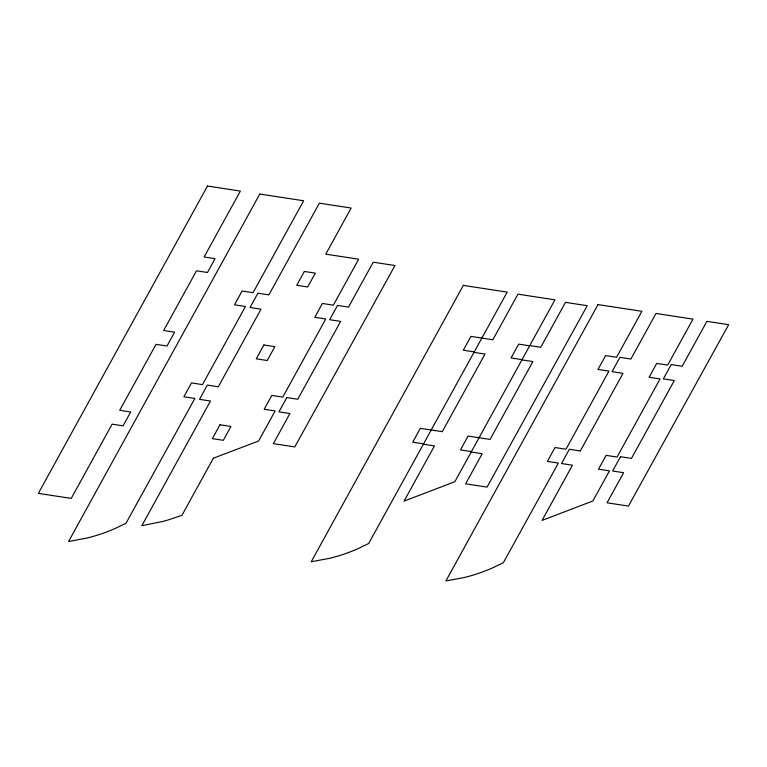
<?xml version="1.0" encoding="UTF-8"?>
<svg xmlns="http://www.w3.org/2000/svg" width="767" height="767" viewBox="0 0 767 767"><rect width="100%" height="100%" fill="white"/><g stroke="black" fill="none" stroke-linecap="round" stroke-linejoin="round"><path stroke-width="1.15" d="M442.3 431.62L484.993 354.057L474.025 352.379M580.331 450.91L623.015 373.347L612.056 371.669L619.928 357.364L630.886 359.042L655.977 313.463L692.975 319.13L667.673 365.092L656.705 363.414L649.093 377.249L660.061 378.927L617.08 457.036L606.112 455.358L598.5 469.193L609.458 470.871L592.891 500.976L542.087 520.4L572.46 465.214L561.502 463.527L569.373 449.232L580.312 450.958M529.805 345.581L540.773 347.259L565.48 302.371L587.234 305.697L487.064 487.103L465.627 483.814L482.194 453.719L471.226 452.031M529.642 345.802L518.684 344.124L511.062 357.959L522.03 359.646M474.284 351.909L463.316 350.231L470.928 336.397L492.855 339.762L517.946 294.173L554.944 299.839L454.86 481.695L404.056 501.119L434.438 445.924L423.47 444.246M423.681 443.853L412.723 442.175L420.326 428.341L442.281 431.668M471.427 451.59L460.468 449.903L468.081 436.068L490.065 439.414L532.902 361.564L521.934 359.886M213.37 458.206L181.932 515.347L168.414 519.863A111.618 77.678 -22.2 0 1 162.988 521.416L141.876 525.663L210.465 401.045L199.497 399.367L207.368 385.063L218.307 386.789L261.02 309.178L250.052 307.5L257.923 293.195L268.881 294.873L319.36 203.169L351.142 208.03L325.764 254.165L358.659 259.198L333.357 305.161L322.399 303.483L314.777 317.317L325.745 319.005L282.764 397.105L271.796 395.427L264.184 409.262L275.142 410.949L258.575 441.054L213.37 458.206M207.483 186.036L38.35 493.373L71.245 498.406L112.107 424.161L123.065 425.838L130.687 412.004L119.719 410.316L156.027 344.345L166.995 346.022L174.608 332.178L163.649 330.5L196.486 270.818L207.454 272.496L215.067 258.661L204.108 256.983L240.378 191.069L207.483 186.036M259.783 194.041L68.579 541.502L87.16 538.003A119.594 83.229 -22.2 0 0 115.692 528.233L126.009 523.238L194.856 398.447L183.888 396.769L191.501 382.934L202.469 384.612L245.45 306.503L234.491 304.825L242.104 290.99L253.062 292.668L303.646 200.762L259.783 194.041M219.966 424.803L212.354 438.638L223.312 440.316L230.934 426.481L219.966 424.803M263.896 344.977L256.274 358.822L267.242 360.5L274.854 346.665L263.896 344.977M304.355 271.46L296.733 285.295L307.701 286.973L315.314 273.138L304.355 271.46M286.829 397.565L278.958 411.86L289.916 413.538L273.359 443.642L294.787 446.921L394.967 265.526L373.213 262.199L348.506 307.088L337.538 305.41L329.666 319.705L340.634 321.392L297.788 399.243L286.829 397.565M463.335 285.391L311.239 561.77L329.82 558.271A119.594 83.229 -22.2 0 0 358.352 548.501L368.668 543.506L507.188 292.112L463.335 285.391M598.011 304.585L445.915 580.964L464.495 577.474A119.594 83.229 -22.2 0 0 493.028 567.695L503.344 562.7L558.366 463.047L547.398 461.37L555.011 447.545L565.969 449.222L608.96 371.103L597.992 369.426L605.604 355.6L616.572 357.278L641.874 311.306L598.011 304.585M620.513 456.72L612.641 471.015L623.609 472.702L607.042 502.807L628.47 506.086L728.65 324.69L706.896 321.354L682.189 366.243L671.221 364.565L663.35 378.869L674.318 380.557L631.471 458.398L620.513 456.72"/></g></svg>
